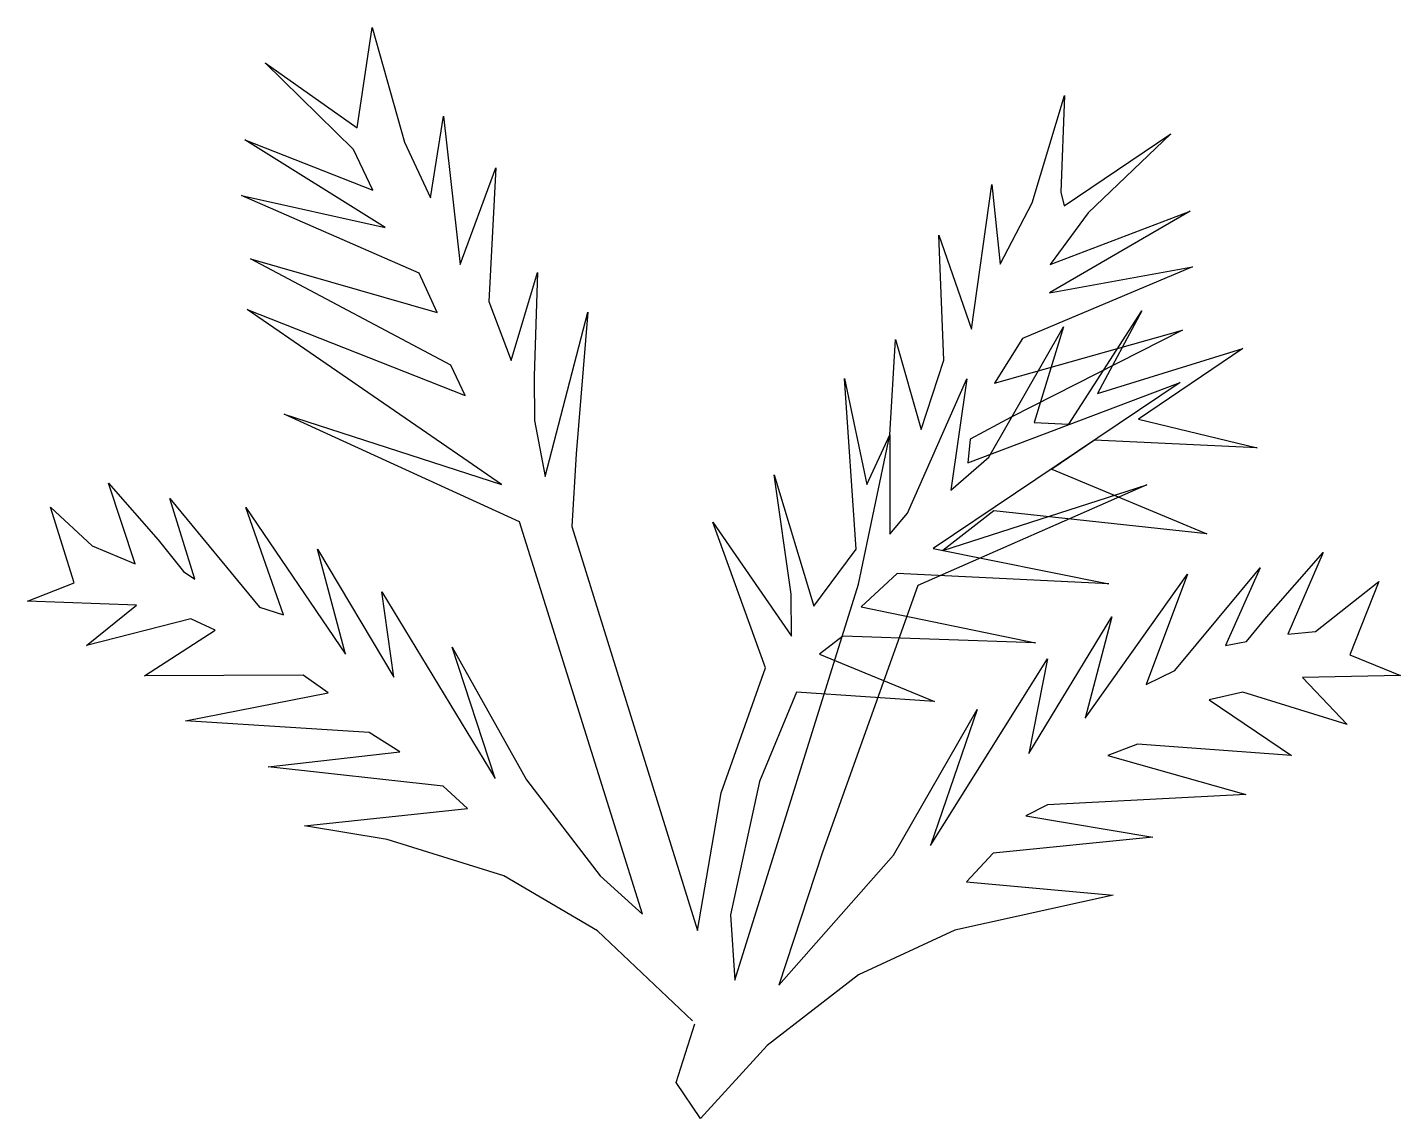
# Model space of a CAD drawing. Header units: millimetres. Extents: x 457.025 to 457.589, y 2608.066 to 2608.514.
import ezdxf

# ---------------------------------------------------------------- set-up
doc = ezdxf.new("R2010")
doc.units = ezdxf.units.MM
doc.header["$LTSCALE"] = 10
doc.layers.add('Vegetais', color=94, linetype='Continuous')

msp = doc.modelspace()

# ---------------------------------------------------------------- linework, layer by layer
at = {"layer": 'Vegetais'}
for p, q in [((457.16062, 2608.47227), (457.16674, 2608.51351)), ((457.16674, 2608.51351), (457.18007, 2608.4664)), ((457.12287, 2608.49902), (457.16062, 2608.47227)), ((457.15916, 2608.46341), (457.12287, 2608.49902)), ((457.4377, 2608.44161), (457.45088, 2608.48563)), ((457.45088, 2608.48563), (457.4494, 2608.44592)), ((457.19065, 2608.44363), (457.19598, 2608.47708)), ((457.19598, 2608.47708), (457.20295, 2608.41625)), ((457.45082, 2608.44033), (457.49458, 2608.46988)), ((457.49458, 2608.46988), (457.46065, 2608.43741)), ((457.11451, 2608.46738), (457.16707, 2608.44676)), ((457.17213, 2608.43136), (457.11451, 2608.46738)), ((457.16707, 2608.44676), (457.15916, 2608.46341)), ((457.18007, 2608.4664), (457.19065, 2608.44363)), ((457.20295, 2608.41625), (457.21751, 2608.45593)), ((457.21751, 2608.45593), (457.21465, 2608.40105)), ((457.41275, 2608.38974), (457.42115, 2608.44904)), ((457.42115, 2608.44904), (457.42454, 2608.41644)), ((457.4494, 2608.44592), (457.45082, 2608.44033)), ((457.11315, 2608.44453), (457.17213, 2608.43136)), ((457.18612, 2608.41269), (457.11315, 2608.44453)), ((457.42454, 2608.41644), (457.4377, 2608.44161)), ((457.50246, 2608.43812), (457.44483, 2608.40461)), ((457.44504, 2608.41627), (457.50246, 2608.43812)), ((457.46065, 2608.43741), (457.44504, 2608.41627)), ((457.3993, 2608.42821), (457.41275, 2608.38974)), ((457.40141, 2608.37699), (457.3993, 2608.42821)), ((457.11683, 2608.41856), (457.19345, 2608.39647)), ((457.19901, 2608.37488), (457.11683, 2608.41856)), ((457.19345, 2608.39647), (457.18612, 2608.41269)), ((457.22386, 2608.37689), (457.23466, 2608.41298)), ((457.23466, 2608.41298), (457.23328, 2608.37046)), ((457.50348, 2608.41525), (457.43368, 2608.38592)), ((457.44483, 2608.40461), (457.50348, 2608.41525)), ((457.21465, 2608.40105), (457.22386, 2608.37689)), ((457.1155, 2608.39774), (457.2049, 2608.36243)), ((457.20622, 2608.33533), (457.1155, 2608.39774)), ((457.23773, 2608.32924), (457.25526, 2608.39667)), ((457.25526, 2608.39667), (457.25054, 2608.33855)), ((457.45277, 2608.35077), (457.48264, 2608.39723)), ((457.48264, 2608.39723), (457.46449, 2608.36326)), ((457.41982, 2608.33718), (457.45053, 2608.39069)), ((457.45053, 2608.39069), (457.43855, 2608.35136)), ((457.37921, 2608.34628), (457.38151, 2608.38552)), ((457.38151, 2608.38552), (457.39208, 2608.3485)), ((457.42217, 2608.36748), (457.49941, 2608.38934)), ((457.43368, 2608.38592), (457.42217, 2608.36748)), ((457.49941, 2608.38934), (457.42901, 2608.35361)), ((457.46449, 2608.36326), (457.52416, 2608.38172)), ((457.52416, 2608.38172), (457.48135, 2608.35276)), ((457.2049, 2608.36243), (457.19901, 2608.37488)), ((457.39208, 2608.3485), (457.40141, 2608.37699)), ((457.23328, 2608.37046), (457.23337, 2608.35222)), ((457.36067, 2608.36952), (457.36986, 2608.32591)), ((457.36537, 2608.29936), (457.36067, 2608.36952)), ((457.3865, 2608.31419), (457.41084, 2608.36929)), ((457.49847, 2608.36782), (457.39701, 2608.29973)), ((457.41084, 2608.36929), (457.40428, 2608.32365)), ((457.41129, 2608.33481), (457.49847, 2608.36782)), ((457.13062, 2608.35482), (457.21988, 2608.32601)), ((457.2273, 2608.31068), (457.13062, 2608.35482)), ((457.23337, 2608.35222), (457.23773, 2608.32924)), ((457.42901, 2608.35361), (457.41226, 2608.34461)), ((457.43855, 2608.35136), (457.45277, 2608.35077)), ((457.48135, 2608.35276), (457.53006, 2608.34097)), ((457.36639, 2608.28505), (457.37921, 2608.34634)), ((457.36986, 2608.32591), (457.37921, 2608.34628)), ((457.37921, 2608.34634), (457.37919, 2608.30562)), ((457.41226, 2608.34461), (457.41129, 2608.33481)), ((457.46328, 2608.3442), (457.44575, 2608.33219)), ((457.53006, 2608.34097), (457.46328, 2608.3442)), ((457.21988, 2608.32601), (457.20622, 2608.33533)), ((457.25054, 2608.33855), (457.24866, 2608.30873)), ((457.40428, 2608.32365), (457.41982, 2608.33718)), ((457.33178, 2608.32996), (457.34799, 2608.27609)), ((457.33869, 2608.28095), (457.33178, 2608.32996)), ((457.44575, 2608.33219), (457.50936, 2608.30568)), ((457.0585, 2608.32654), (457.07893, 2608.3033)), ((457.0695, 2608.29344), (457.0585, 2608.32654)), ((457.48467, 2608.32581), (457.39068, 2608.28457)), ((457.40106, 2608.29892), (457.48467, 2608.32581)), ((457.03475, 2608.3166), (457.0518, 2608.30085)), ((457.04448, 2608.2856), (457.03475, 2608.3166)), ((457.08378, 2608.3202), (457.12054, 2608.27568)), ((457.09392, 2608.2871), (457.08378, 2608.3202)), ((457.11485, 2608.31648), (457.15588, 2608.25628)), ((457.1304, 2608.27248), (457.11485, 2608.31648)), ((457.30657, 2608.31052), (457.33886, 2608.26374)), ((457.32819, 2608.25066), (457.30657, 2608.31052)), ((457.37919, 2608.30562), (457.3865, 2608.31419)), ((457.42188, 2608.31516), (457.40106, 2608.29892)), ((457.50936, 2608.30568), (457.42188, 2608.31516)), ((457.0518, 2608.30085), (457.0695, 2608.29344)), ((457.07893, 2608.3033), (457.08928, 2608.29027)), ((457.14426, 2608.29947), (457.17569, 2608.24692)), ((457.15588, 2608.25628), (457.14426, 2608.29947)), ((457.34799, 2608.27609), (457.36537, 2608.29936)), ((457.39701, 2608.29973), (457.46909, 2608.28522)), ((457.53388, 2608.27152), (457.55709, 2608.29811)), ((457.55709, 2608.29811), (457.54259, 2608.26455)), ((457.08928, 2608.29027), (457.09392, 2608.2871)), ((457.38226, 2608.28949), (457.36753, 2608.27576)), ((457.46909, 2608.28522), (457.38226, 2608.28949)), ((457.45946, 2608.23004), (457.50145, 2608.28922)), ((457.50145, 2608.28922), (457.48446, 2608.24388)), ((457.49617, 2608.24968), (457.53119, 2608.29182)), ((457.53119, 2608.29182), (457.51707, 2608.25989)), ((457.02528, 2608.27812), (457.04448, 2608.2856)), ((457.55401, 2608.26568), (457.57996, 2608.28617)), ((457.57996, 2608.28617), (457.5681, 2608.256)), ((457.06999, 2608.27643), (457.02528, 2608.27812)), ((457.17077, 2608.28196), (457.21721, 2608.20533)), ((457.17569, 2608.24692), (457.17077, 2608.28196)), ((457.33886, 2608.26374), (457.33869, 2608.28095)), ((457.04948, 2608.25986), (457.06999, 2608.27643)), ((457.12054, 2608.27568), (457.1304, 2608.27248)), ((457.36753, 2608.27576), (457.439, 2608.26101)), ((457.43629, 2608.2155), (457.47036, 2608.27166)), ((457.47036, 2608.27166), (457.45946, 2608.23004)), ((457.52569, 2608.26146), (457.53388, 2608.27152)), ((457.0923, 2608.27089), (457.04948, 2608.25986)), ((457.07327, 2608.24741), (457.10233, 2608.26622)), ((457.10233, 2608.26622), (457.0923, 2608.27089)), ((457.54259, 2608.26455), (457.55401, 2608.26568)), ((457.3599, 2608.26375), (457.35041, 2608.25629)), ((457.439, 2608.26101), (457.3599, 2608.26375)), ((457.51707, 2608.25989), (457.52569, 2608.26146)), ((457.19964, 2608.25925), (457.23008, 2608.20475)), ((457.21721, 2608.20533), (457.19964, 2608.25925)), ((457.35041, 2608.25629), (457.39763, 2608.23688)), ((457.39597, 2608.1778), (457.44402, 2608.25441)), ((457.44402, 2608.25441), (457.43629, 2608.2155)), ((457.5681, 2608.256), (457.58886, 2608.24755)), ((457.48446, 2608.24388), (457.49617, 2608.24968)), ((457.13843, 2608.24771), (457.07327, 2608.24741)), ((457.14873, 2608.24044), (457.13843, 2608.24771)), ((457.58886, 2608.24755), (457.54867, 2608.24679)), ((457.54867, 2608.24679), (457.567, 2608.22747)), ((457.09021, 2608.22893), (457.14873, 2608.24044)), ((457.39763, 2608.23688), (457.34095, 2608.24073)), ((457.52411, 2608.24068), (457.51034, 2608.23764)), ((457.51034, 2608.23764), (457.54413, 2608.21477)), ((457.567, 2608.22747), (457.52411, 2608.24068)), ((457.38081, 2608.17379), (457.41505, 2608.23357)), ((457.41505, 2608.23357), (457.39597, 2608.1778)), ((457.16558, 2608.22423), (457.09021, 2608.22893)), ((457.1781, 2608.21619), (457.16558, 2608.22423)), ((457.12412, 2608.21013), (457.1781, 2608.21619)), ((457.48086, 2608.21934), (457.46868, 2608.21469)), ((457.46868, 2608.21469), (457.52533, 2608.19876)), ((457.54413, 2608.21477), (457.48086, 2608.21934)), ((457.19594, 2608.20212), (457.12412, 2608.21013)), ((457.20586, 2608.19294), (457.19594, 2608.20212)), ((457.52533, 2608.19876), (457.44402, 2608.19444)), ((457.13902, 2608.18595), (457.20586, 2608.19294)), ((457.44402, 2608.19444), (457.43513, 2608.18993)), ((457.43513, 2608.18993), (457.48724, 2608.18129)), ((457.17289, 2608.1803), (457.13902, 2608.18595)), ((457.48724, 2608.18129), (457.42166, 2608.17462)), ((457.22074, 2608.16531), (457.17289, 2608.1803)), ((457.42166, 2608.17462), (457.41072, 2608.16284)), ((457.41072, 2608.16284), (457.47087, 2608.15745)), ((457.47087, 2608.15745), (457.4059, 2608.14311))]:
    msp.add_line(p, q, dxfattribs=at)
at = {"layer": 'Vegetais', "color": 34}
for p, q in [((457.27775, 2608.14961), (457.2273, 2608.31068)), ((457.24866, 2608.30873), (457.30026, 2608.14288)), ((457.31564, 2608.12252), (457.36639, 2608.28505)), ((457.39068, 2608.28457), (457.35163, 2608.17502)), ((457.31003, 2608.19943), (457.32819, 2608.25066)), ((457.34095, 2608.24073), (457.32569, 2608.20405)), ((457.23008, 2608.20475), (457.26036, 2608.16534)), ((457.32569, 2608.20405), (457.31389, 2608.14939)), ((457.30026, 2608.14288), (457.31003, 2608.19943)), ((457.35163, 2608.17502), (457.33374, 2608.1205)), ((457.33374, 2608.1205), (457.38081, 2608.17379)), ((457.25923, 2608.1428), (457.22074, 2608.16531)), ((457.26036, 2608.16534), (457.27775, 2608.14961)), ((457.31389, 2608.14939), (457.31564, 2608.12252)), ((457.29819, 2608.10583), (457.25923, 2608.1428)), ((457.4059, 2608.14311), (457.36632, 2608.12474)), ((457.36632, 2608.12474), (457.32892, 2608.09569)), ((457.29152, 2608.08057), (457.29923, 2608.10469)), ((457.32892, 2608.09569), (457.30151, 2608.06577)), ((457.30151, 2608.06577), (457.29152, 2608.08057))]:
    msp.add_line(p, q, dxfattribs=at)

doc.saveas('drawing.dxf')
